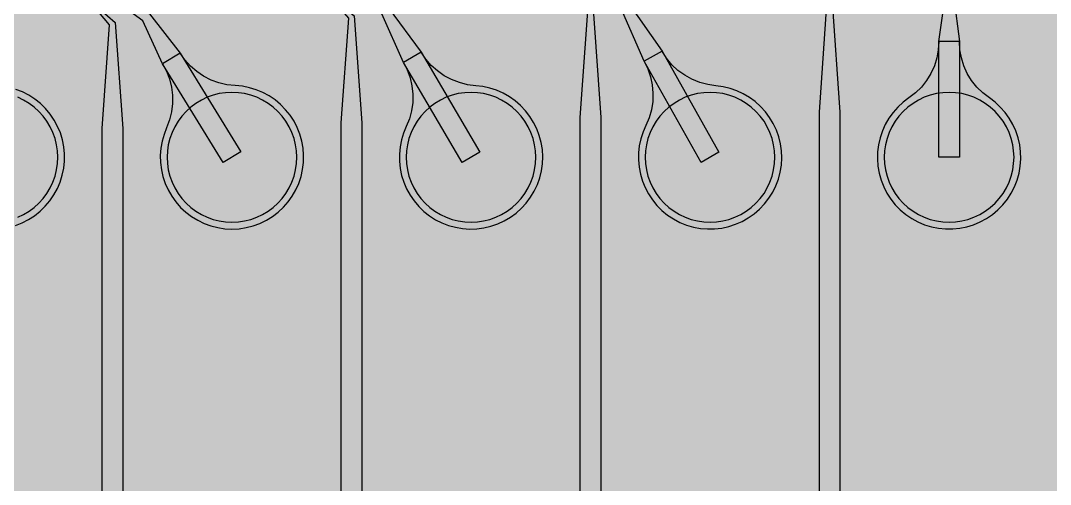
# Model space of a CAD drawing. Header units: metres. Extents: x -7240 to 10960, y -29667 to 1823.
# Drawn here: x -1187 to 321, y -24631 to -23952 of the extents above; entities that cross this region are included whole.
import ezdxf

# ---------------------------------------------------------------- set-up
doc = ezdxf.new("R2010")
doc.units = ezdxf.units.M
for name, color, linetype in [('Metal1', 4, 'CONTINUOUS'), ('Polyimide', 7, 'CONTINUOUS'), ('Polyimide_Negative', 5, 'CONTINUOUS')]:
    doc.layers.add(name, color=color, linetype=linetype)

msp = doc.modelspace()

# ---------------------------------------------------------------- hatches: boundary and pattern name
at = {"layer": 'Polyimide'}
msp.add_hatch(color=7, dxfattribs=at).paths.add_polyline_path([(4088.5, -11806.9), (4098.7, -11851.2), (4115.6, -11893.5), (4138.6, -11932.7), (4167.4, -11968), (4201.1, -11998.5), (4239, -12023.6), (4280.3, -12042.7), (4349.2, -12073.7), (4413.2, -12113.8), (4471.3, -12162), (4522.3, -12217.7), (4565.4, -12279.7), (4599.7, -12346.9), (4624.7, -12418.2), (4639.9, -12492.2), (4645, -12567.5), (4639.9, -12642.8), (4624.7, -12716.8), (4599.7, -12788.1), (4565.4, -12855.3), (4522.3, -12917.3), (4471.3, -12973), (4413.2, -13021.2), (4349.2, -13061.3), (4280.3, -13092.3), (4239, -13111.4), (4201.1, -13136.5), (4167.4, -13167), (4138.6, -13202.3), (4115.6, -13241.5), (4098.7, -13283.8), (4088.5, -13328.1), (4085, -13373.5), (4085, -13567.5), (4099.4, -13861.6), (4142.6, -14152.8), (4214.2, -14438.4), (4313.4, -14715.5), (4439.2, -14981.7), (4590.6, -15234.2), (4766, -15470.7), (4963.7, -15688.8), (5181.8, -15886.5), (5418.3, -16061.9), (5670.8, -16213.3), (5936.9, -16339.1), (6214.1, -16438.3), (6499.7, -16509.9), (6790.9, -16553.1), (7085, -16567.5), (9960.4, -16567.5), (10038.8, -16571.4), (10116.4, -16582.9), (10192.6, -16601.9), (10266.5, -16628.4), (10337.5, -16662), (10404.8, -16702.3), (10467.9, -16749.1), (10526.1, -16801.8), (10578.8, -16860), (10625.6, -16923), (10665.9, -16990.4), (10699.5, -17061.4), (10725.9, -17135.3), (10745, -17211.4), (10756.5, -17289.1), (10760.4, -17367.5), (10760.4, -21957.3), (10721.6, -22012.9), (10686, -22070.6), (10653.6, -22130.1), (10624.5, -22191.4), (10598.9, -22254.2), (10576.8, -22318.2), (10558.3, -22383.5), (10543.4, -22449.6), (10532.2, -22516.5), (10524.7, -22583.8), (10521, -22651.5), (10521, -22719.3), (10524.7, -22787), (10532.2, -22854.4), (10543.4, -22921.2), (10558.3, -22987.4), (10576.8, -23052.6), (10598.9, -23116.7), (10624.5, -23179.5), (10653.6, -23240.7), (10686, -23300.3), (10721.6, -23357.9), (10760.4, -23413.5), (10760.4, -28667.5), (10756.5, -28745.9), (10745, -28823.6), (10725.9, -28899.7), (10699.5, -28973.6), (10665.9, -29044.6), (10625.6, -29112), (10578.8, -29175), (10526.1, -29233.2), (10467.9, -29285.9), (10404.8, -29332.7), (10337.5, -29373), (10266.5, -29406.6), (10192.6, -29433.1), (10116.4, -29452.1), (10038.8, -29463.6), (9960.4, -29467.5), (-6239.6, -29467.5), (-6318, -29463.6), (-6395.7, -29452.1), (-6471.9, -29433.1), (-6545.8, -29406.6), (-6616.7, -29373), (-6684.1, -29332.7), (-6747.1, -29285.9), (-6805.3, -29233.2), (-6858, -29175), (-6904.8, -29112), (-6945.2, -29044.6), (-6978.7, -28973.6), (-7005.2, -28899.7), (-7024.3, -28823.6), (-7035.8, -28745.9), (-7039.6, -28667.5), (-7039.6, -23426.3), (-6999.4, -23370.1), (-6962.3, -23311.6), (-6928.7, -23251.2), (-6898.5, -23189), (-6871.8, -23125.1), (-6848.8, -23059.9), (-6829.5, -22993.4), (-6814, -22926), (-6802.4, -22857.8), (-6794.6, -22789.1), (-6790.7, -22720), (-6790.7, -22650.8), (-6794.6, -22581.8), (-6802.4, -22513), (-6814, -22444.8), (-6829.5, -22377.4), (-6848.8, -22311), (-6871.8, -22245.7), (-6898.5, -22181.9), (-6928.7, -22119.7), (-6962.3, -22059.2), (-6999.4, -22000.8), (-7039.6, -21944.5), (-7039.6, -17367.5), (-7035.8, -17289.1), (-7024.3, -17211.4), (-7005.2, -17135.3), (-6978.7, -17061.4), (-6945.2, -16990.4), (-6904.8, -16923), (-6858, -16860), (-6805.3, -16801.8), (-6747.1, -16749.1), (-6684.1, -16702.3), (-6616.7, -16662), (-6545.8, -16628.4), (-6471.9, -16601.9), (-6395.7, -16582.9), (-6318, -16571.4), (-6239.6, -16567.5), (-3334, -16567.5), (-3039.9, -16553.1), (-2748.7, -16509.9), (-2463.1, -16438.3), (-2185.9, -16339.1), (-1919.8, -16213.3), (-1667.3, -16061.9), (-1430.8, -15886.5), (-1212.7, -15688.8), (-1015, -15470.7), (-839.6, -15234.2), (-688.2, -14981.7), (-562.4, -14715.5), (-463.2, -14438.4), (-391.6, -14152.8), (-348.4, -13861.6), (-334, -13567.5), (-334, -13373.5), (-337.5, -13328.1), (-347.7, -13283.8), (-364.6, -13241.5), (-387.6, -13202.3), (-416.4, -13167), (-450.1, -13136.5), (-488, -13111.4), (-529.3, -13092.3), (-529.3, -13092.3), (-598.2, -13061.3), (-662.2, -13021.2), (-720.3, -12973), (-771.3, -12917.3), (-814.4, -12855.3), (-848.7, -12788.1), (-873.7, -12716.8), (-888.9, -12642.8), (-894, -12567.5), (-888.9, -12492.2), (-873.7, -12418.2), (-848.7, -12346.9), (-814.4, -12279.7), (-771.3, -12217.7), (-720.3, -12162), (-662.2, -12113.8), (-598.2, -12073.7), (-529.3, -12042.7), (-488, -12023.6), (-450.1, -11998.5), (-416.4, -11968), (-387.6, -11932.7), (-364.6, -11893.5), (-347.7, -11851.2), (-337.5, -11806.9), (-334, -11761.5), (-334, -11074.3), (-337.5, -11028.9), (-347.7, -10984.6), (-364.6, -10942.4), (-387.6, -10903.1), (-416.4, -10867.8), (-450.1, -10837.3), (-488, -10812.2), (-529.3, -10793.2), (-529.3, -10793.2), (-598.2, -10762.1), (-662.2, -10722.1), (-720.3, -10673.8), (-771.3, -10618.1), (-814.4, -10556.1), (-848.7, -10488.9), (-873.7, -10417.6), (-888.9, -10343.7), (-894, -10268.3), (-888.9, -10193), (-873.7, -10119), (-848.7, -10047.8), (-814.4, -9980.5), (-771.3, -9918.5), (-720.3, -9862.9), (-662.2, -9814.6), (-598.2, -9774.6), (-529.3, -9743.5), (-488, -9724.5), (-450.1, -9699.4), (-416.4, -9668.8), (-387.6, -9633.5), (-364.6, -9594.3), (-347.7, -9552), (-337.5, -9507.7), (-334, -9462.4), (-334, -8775.1), (-337.5, -8729.8), (-347.7, -8685.5), (-364.6, -8643.2), (-387.6, -8604), (-416.4, -8568.7), (-450.1, -8538.1), (-488, -8513), (-529.3, -8494), (-529.3, -8494), (-598.2, -8462.9), (-662.2, -8422.9), (-720.3, -8374.6), (-771.3, -8319), (-814.4, -8257), (-848.7, -8189.7), (-873.7, -8118.5), (-888.9, -8044.5), (-894, -7969.2), (-888.9, -7893.8), (-873.7, -7819.9), (-848.7, -7748.6), (-814.4, -7681.4), (-771.3, -7619.4), (-720.3, -7563.7), (-662.2, -7515.4), (-598.2, -7475.4), (-529.3, -7444.3), (-529.3, -7444.3), (-488, -7425.3), (-450.1, -7400.2), (-416.4, -7369.7), (-387.6, -7334.4), (-364.6, -7295.1), (-347.7, -7252.9), (-337.5, -7208.6), (-334, -7163.2), (-334, -6476), (-337.5, -6430.6), (-347.7, -6386.3), (-364.6, -6344), (-387.6, -6304.8), (-416.4, -6269.5), (-450.1, -6239), (-488, -6213.9), (-529.3, -6194.8), (-529.3, -6194.8), (-598.2, -6163.8), (-662.2, -6123.7), (-720.3, -6075.5), (-771.3, -6019.8), (-814.4, -5957.8), (-848.7, -5890.6), (-873.7, -5819.3), (-888.9, -5745.3), (-894, -5670), (-888.9, -5594.7), (-873.7, -5520.7), (-848.7, -5449.4), (-814.4, -5382.2), (-771.3, -5320.2), (-720.3, -5264.5), (-662.2, -5216.3), (-598.2, -5176.2), (-529.3, -5145.2), (-529.3, -5145.2), (-488, -5126.1), (-450.1, -5101), (-416.4, -5070.5), (-387.6, -5035.2), (-364.6, -4996), (-347.7, -4953.7), (-337.5, -4909.4), (-334, -4864), (-334, 380), (-334, 1522.5), (-289, 1522.5), (-288.8, 1515.6), (-288.1, 1508.8), (-287, 1502), (-285.4, 1495.3), (-283.4, 1488.7), (-281, 1482.3), (-278.2, 1476.1), (-274.9, 1470), (-271.3, 1464.2), (-267.3, 1458.6), (-262.9, 1453.3), (-258.2, 1448.3), (-253.2, 1443.6), (-247.9, 1439.2), (-242.3, 1435.2), (-236.5, 1431.6), (-230.4, 1428.3), (-224.2, 1425.5), (-217.8, 1423.1), (-211.2, 1421.1), (-204.5, 1419.5), (-197.7, 1418.4), (-190.9, 1417.7), (-184, 1417.5), (-177.1, 1417.7), (-170.3, 1418.4), (-163.5, 1419.5), (-156.8, 1421.1), (-150.2, 1423.1), (-143.8, 1425.5), (-137.6, 1428.3), (-131.5, 1431.6), (-125.7, 1435.2), (-120.1, 1439.2), (-114.8, 1443.6), (-109.8, 1448.3), (-105.1, 1453.3), (-100.7, 1458.6), (-96.7, 1464.2), (-93.1, 1470), (-89.8, 1476.1), (-87, 1482.3), (-84.6, 1488.7), (-82.6, 1495.3), (-81, 1502), (-79.9, 1508.8), (-79.2, 1515.6), (-79, 1522.5), (1786, 1522.5), (3835, 1522.5), (3835.2, 1529), (3835.9, 1535.6), (3836.9, 1542), (3838.4, 1548.4), (3840.3, 1554.6), (3842.6, 1560.8), (3845.3, 1566.7), (3848.4, 1572.5), (3851.9, 1578.1), (3855.7, 1583.4), (3859.8, 1588.4), (3864.3, 1593.2), (3869.1, 1597.7), (3874.1, 1601.8), (3879.4, 1605.6), (3885, 1609.1), (3890.8, 1612.2), (3896.7, 1614.9), (3902.9, 1617.2), (3909.1, 1619.1), (3915.5, 1620.6), (3921.9, 1621.6), (3928.5, 1622.3), (3935, 1622.5), (3941.5, 1622.3), (3948.1, 1621.6), (3954.5, 1620.6), (3960.9, 1619.1), (3967.1, 1617.2), (3973.3, 1614.9), (3979.2, 1612.2), (3985, 1609.1), (3990.6, 1605.6), (3995.9, 1601.8), (4000.9, 1597.7), (4005.7, 1593.2), (4010.2, 1588.4), (4014.3, 1583.4), (4018.1, 1578.1), (4021.6, 1572.5), (4024.7, 1566.7), (4027.4, 1560.8), (4029.7, 1554.6), (4031.6, 1548.4), (4033.1, 1542), (4034.1, 1535.6), (4034.8, 1529), (4035, 1522.5), (4085, 1522.5), (4085, 380), (4085, 330), (4085, -4864), (4088.5, -4909.4), (4098.7, -4953.7), (4115.6, -4996), (4138.6, -5035.2), (4167.4, -5070.5), (4201.1, -5101), (4239, -5126.1), (4280.3, -5145.2), (4280.3, -5145.2), (4349.2, -5176.2), (4413.2, -5216.3), (4471.3, -5264.5), (4522.3, -5320.2), (4565.4, -5382.2), (4599.7, -5449.4), (4624.7, -5520.7), (4639.9, -5594.7), (4645, -5670), (4639.9, -5745.3), (4624.7, -5819.3), (4599.7, -5890.6), (4565.4, -5957.8), (4522.3, -6019.8), (4471.3, -6075.5), (4413.2, -6123.7), (4349.2, -6163.8), (4280.3, -6194.8), (4239, -6213.9), (4201.1, -6239), (4167.4, -6269.5), (4138.6, -6304.8), (4115.6, -6344), (4098.7, -6386.3), (4088.5, -6430.6), (4085, -6476), (4085, -11761.5), (4088.5, -11806.9)])

# ---------------------------------------------------------------- linework, layer by layer
at = {"layer": 'Metal1'}
for points in [[(1378.9, -18191.7), (1378.9, -25217.9), (1348.3, -25248.5), (-5877.5, -25248.5), (-5908.1, -25217.9), (-5908.1, -23921.6), (-5877.5, -23891), (143.3, -23891), (179.6, -23919.2), (187.9, -23982.8), (187.9, -24152.5), (157.9, -24152.5), (157.9, -23982.8), (166.1, -23924.8), (142.5, -23893), (-5876.7, -23893), (-5906.1, -23922.4), (-5906.1, -25217.1), (-5876.7, -25246.5), (1347.5, -25246.5), (1376.9, -25217.1), (1376.9, -18191.7)], [(1373.9, -18191.7), (1373.9, -25212.9), (1343.3, -25243.5), (-5872.5, -25243.5), (-5903.1, -25212.9), (-5903.1, -23926.6), (-5872.5, -23896), (-31.7, -23896), (1.8, -23925.4), (12.9, -24086.2), (12.9, -24892.5), (-17.1, -24892.5), (-17.1, -24086.2), (-6.1, -23928.6), (-32.5, -23898), (-5871.7, -23898), (-5901.1, -23927.4), (-5901.1, -25212.1), (-5871.7, -25241.5), (1342.5, -25241.5), (1371.9, -25212.1), (1371.9, -18191.7)], [(1368.9, -18191.7), (1368.9, -25207.9), (1338.3, -25238.5), (-5867.5, -25238.5), (-5898.1, -25207.9), (-5898.1, -23931.6), (-5867.5, -23901), (-348.1, -23901), (-299, -23923.6), (-247.4, -23997.3), (-164.1, -24145.1), (-190.2, -24159.9), (-273.5, -24012), (-308.2, -23932.6), (-348.6, -23903), (-5866.7, -23903), (-5896.1, -23932.4), (-5896.1, -25207.1), (-5866.7, -25236.5), (1337.5, -25236.5), (1366.9, -25207.1), (1366.9, -18191.7)], [(1363.9, -18191.7), (1363.9, -25202.9), (1333.3, -25233.5), (-5862.5, -25233.5), (-5893.1, -25202.9), (-5893.1, -23936.6), (-5862.5, -23906), (-381.7, -23906), (-348.1, -23935.4), (-337.1, -24094.2), (-337.1, -24892.5), (-367.1, -24892.5), (-367.1, -24094.2), (-356.1, -23938.6), (-382.5, -23908), (-5861.7, -23908), (-5891.1, -23937.4), (-5891.1, -25202.1), (-5861.7, -25231.5), (1332.5, -25231.5), (1361.9, -25202.1), (1361.9, -18191.7)], [(1358.9, -18191.7), (1358.9, -25197.9), (1328.3, -25228.5), (-5857.5, -25228.5), (-5888.1, -25197.9), (-5888.1, -23941.6), (-5857.5, -23911), (-698.1, -23911), (-648.4, -23933), (-600.1, -23998.6), (-514.2, -24144.9), (-540.1, -24160.1), (-626, -24013.8), (-657.9, -23942.7), (-698.6, -23913), (-5856.7, -23913), (-5886.1, -23942.4), (-5886.1, -25197.1), (-5856.7, -25226.5), (1327.5, -25226.5), (1356.9, -25197.1), (1356.9, -18191.7)], [(1353.9, -18191.7), (1353.9, -25192.9), (1323.3, -25223.5), (-5852.5, -25223.5), (-5883.1, -25192.9), (-5883.1, -23946.6), (-5852.5, -23916), (-731.7, -23916), (-698.1, -23945.3), (-687.1, -24102.2), (-687.1, -24892.5), (-717.1, -24892.5), (-717.1, -24102.2), (-706.1, -23948.7), (-732.5, -23918), (-5851.7, -23918), (-5881.1, -23947.4), (-5881.1, -25192.1), (-5851.7, -25221.5), (1322.5, -25221.5), (1351.9, -25192.1), (1351.9, -18191.7)], [(1348.9, -18191.7), (1348.9, -25187.9), (1318.3, -25218.5), (-5847.5, -25218.5), (-5878.1, -25187.9), (-5878.1, -23951.6), (-5847.5, -23921), (-1048.1, -23921), (-997.7, -23942.4), (-953, -24000), (-864.3, -24144.7), (-889.9, -24160.3), (-978.6, -24015.6), (-1007.7, -23952.8), (-1048.6, -23923), (-5846.7, -23923), (-5876.1, -23952.4), (-5876.1, -25187.1), (-5846.7, -25216.5), (1317.5, -25216.5), (1346.9, -25187.1), (1346.9, -18191.7)], [(1343.9, -18191.7), (1343.9, -25182.9), (1313.3, -25213.5), (-5842.5, -25213.5), (-5873.1, -25182.9), (-5873.1, -23956.6), (-5842.5, -23926), (-1081.7, -23926), (-1048.1, -23955.3), (-1037.1, -24110.2), (-1037.1, -24892.5), (-1067.1, -24892.5), (-1067.1, -24110.2), (-1056.2, -23958.7), (-1082.5, -23928), (-5841.7, -23928), (-5871.1, -23957.4), (-5871.1, -25182.1), (-5841.7, -25211.5), (1312.5, -25211.5), (1341.9, -25182.1), (1341.9, -18191.7)], [(-1194.1, -24252.2), (-1184.3, -24248.4), (-1175, -24243.6), (-1166.2, -24238), (-1157.9, -24231.5), (-1150.4, -24224.2), (-1143.6, -24216.2), (-1137.7, -24207.6), (-1132.7, -24198.4), (-1128.6, -24188.7), (-1125.5, -24178.7), (-1123.3, -24168.5), (-1122.3, -24158), (-1122.2, -24147.5), (-1123.3, -24137.1), (-1125.3, -24126.8), (-1128.4, -24116.8), (-1132.4, -24107.2), (-1137.4, -24097.9), (-1143.3, -24089.3), (-1150, -24081.2), (-1157.5, -24073.9), (-1165.7, -24067.3), (-1174.5, -24061.6), (-1183.8, -24056.9), (-1193.5, -24053)]]:
    msp.add_lwpolyline(points, dxfattribs=at)
for points in [[(157.9, -23982.8), (157.1, -23995), (154.9, -24006.9), (151.3, -24018.6), (146.2, -24029.6), (139.9, -24040), (132.3, -24049.6), (123.6, -24058.1), (114, -24065.6), (105.6, -24071.9), (97.9, -24079), (90.9, -24086.8), (84.8, -24095.3), (79.5, -24104.4), (75.2, -24113.9), (71.9, -24123.9), (69.5, -24134.1), (68.2, -24144.5), (67.9, -24154.9), (68.7, -24165.4), (70.5, -24175.7), (73.3, -24185.8), (77.1, -24195.6), (81.9, -24204.9), (87.6, -24213.7), (94.1, -24221.9), (101.4, -24229.4), (109.4, -24236.2), (118.1, -24242.1), (127.3, -24247.1), (136.9, -24251.2), (146.9, -24254.2), (157.2, -24256.3), (167.6, -24257.4), (178.1, -24257.4), (188.5, -24256.3), (198.8, -24254.2), (208.8, -24251.2), (218.5, -24247.1), (227.7, -24242.1), (236.3, -24236.2), (244.4, -24229.4), (251.7, -24221.9), (258.2, -24213.7), (263.9, -24204.9), (268.6, -24195.6), (272.5, -24185.8), (275.3, -24175.7), (277.1, -24165.4), (277.8, -24154.9), (277.6, -24144.5), (276.2, -24134.1), (273.9, -24123.9), (270.5, -24113.9), (266.2, -24104.4), (260.9, -24095.3), (254.8, -24086.8), (247.8, -24079), (240.1, -24071.9), (231.8, -24065.6), (222.1, -24058.1), (213.5, -24049.6), (205.9, -24040), (199.5, -24029.6), (194.5, -24018.6), (190.8, -24006.9), (188.6, -23995), (187.9, -23982.8), (157.9, -23982.8)], [(-978.6, -24015.6), (-972.8, -24026.4), (-968.5, -24037.8), (-965.5, -24049.6), (-964, -24061.7), (-964, -24073.8), (-965.5, -24085.9), (-968.4, -24097.8), (-972.8, -24109.2), (-976.6, -24118.9), (-979.5, -24129), (-981.3, -24139.3), (-982.1, -24149.7), (-981.8, -24160.2), (-980.5, -24170.6), (-978.2, -24180.8), (-974.9, -24190.8), (-970.6, -24200.3), (-965.4, -24209.4), (-959.2, -24217.9), (-952.3, -24225.8), (-944.6, -24232.9), (-936.3, -24239.2), (-927.3, -24244.7), (-917.9, -24249.3), (-908.1, -24252.8), (-897.9, -24255.4), (-887.5, -24257), (-877.1, -24257.5), (-866.6, -24257), (-856.2, -24255.4), (-846.1, -24252.8), (-836.2, -24249.2), (-826.8, -24244.7), (-817.9, -24239.2), (-809.5, -24232.8), (-801.9, -24225.7), (-794.9, -24217.8), (-788.8, -24209.3), (-783.6, -24200.2), (-779.3, -24190.7), (-776, -24180.7), (-773.7, -24170.5), (-772.4, -24160.1), (-772.2, -24149.6), (-773, -24139.2), (-774.8, -24128.9), (-777.7, -24118.8), (-781.5, -24109.1), (-786.3, -24099.7), (-792.1, -24091), (-798.6, -24082.8), (-806, -24075.3), (-814, -24068.6), (-822.7, -24062.7), (-831.9, -24057.7), (-841.6, -24053.7), (-851.6, -24050.7), (-861.9, -24048.6), (-872.3, -24047.6), (-884.4, -24046.3), (-896.3, -24043.5), (-907.7, -24039.4), (-918.6, -24033.8), (-928.7, -24027), (-937.9, -24019), (-946, -24009.9), (-953, -24000), (-978.6, -24015.6)], [(-626, -24013.8), (-620.5, -24024.6), (-616.3, -24036.1), (-613.6, -24047.9), (-612.3, -24060.1), (-612.5, -24072.2), (-614.2, -24084.3), (-617.4, -24096.1), (-621.9, -24107.4), (-626, -24117), (-629, -24127.1), (-631, -24137.4), (-632, -24147.8), (-632, -24158.3), (-630.9, -24168.7), (-628.7, -24178.9), (-625.6, -24188.9), (-621.5, -24198.6), (-616.4, -24207.8), (-610.5, -24216.4), (-603.7, -24224.4), (-596.1, -24231.6), (-587.9, -24238.1), (-579.1, -24243.8), (-569.7, -24248.5), (-559.9, -24252.2), (-549.8, -24255), (-539.5, -24256.8), (-529, -24257.5), (-518.6, -24257.2), (-508.2, -24255.8), (-498, -24253.4), (-488.1, -24250), (-478.5, -24245.6), (-469.5, -24240.3), (-461, -24234.1), (-453.2, -24227.1), (-446.2, -24219.4), (-439.9, -24211), (-434.5, -24202), (-430, -24192.5), (-426.5, -24182.6), (-424, -24172.5), (-422.6, -24162.1), (-422.1, -24151.6), (-422.7, -24141.1), (-424.4, -24130.8), (-427.1, -24120.7), (-430.7, -24110.9), (-435.4, -24101.5), (-440.9, -24092.6), (-447.3, -24084.3), (-454.5, -24076.6), (-462.4, -24069.8), (-471, -24063.8), (-480.1, -24058.6), (-489.7, -24054.4), (-499.7, -24051.1), (-509.9, -24048.9), (-520.3, -24047.7), (-532.4, -24046.2), (-544.2, -24043.2), (-555.6, -24038.8), (-566.3, -24033.1), (-576.3, -24026.1), (-585.3, -24017.9), (-593.3, -24008.7), (-600.1, -23998.6), (-626, -24013.8)], [(-273.5, -24012), (-268.2, -24023), (-264.3, -24034.5), (-261.7, -24046.4), (-260.7, -24058.6), (-261.1, -24070.7), (-263, -24082.8), (-266.4, -24094.5), (-271.1, -24105.7), (-275.3, -24115.3), (-278.5, -24125.3), (-280.7, -24135.5), (-281.9, -24145.9), (-282.1, -24156.4), (-281.1, -24166.9), (-279.2, -24177.2), (-276.2, -24187.2), (-272.3, -24196.9), (-267.4, -24206.2), (-261.6, -24214.9), (-254.9, -24223), (-247.5, -24230.4), (-239.4, -24237), (-230.7, -24242.8), (-221.4, -24247.7), (-211.7, -24251.7), (-201.6, -24254.6), (-191.3, -24256.5), (-180.9, -24257.4), (-170.4, -24257.3), (-160, -24256.1), (-149.8, -24253.9), (-139.8, -24250.6), (-130.2, -24246.4), (-121.1, -24241.3), (-112.5, -24235.2), (-104.6, -24228.4), (-97.4, -24220.8), (-91, -24212.5), (-85.4, -24203.6), (-80.8, -24194.2), (-77.1, -24184.4), (-74.4, -24174.3), (-72.7, -24163.9), (-72.1, -24153.5), (-72.6, -24143), (-74, -24132.6), (-76.5, -24122.4), (-80, -24112.6), (-84.5, -24103.1), (-89.9, -24094.1), (-96.1, -24085.7), (-103.2, -24077.9), (-111, -24070.9), (-119.5, -24064.8), (-128.5, -24059.4), (-138, -24055.1), (-147.9, -24051.6), (-158.1, -24049.2), (-168.5, -24047.9), (-180.6, -24046.1), (-192.3, -24042.9), (-203.6, -24038.3), (-214.2, -24032.4), (-224.1, -24025.2), (-233, -24016.9), (-240.8, -24007.5), (-247.4, -23997.3), (-273.5, -24012)]]:
    msp.add_lwpolyline(points, close=True, dxfattribs=at)
at = {"layer": 'Polyimide_Negative'}
for points in [[(-782.1, -24152.5), (-782.6, -24143.2), (-784, -24134), (-786.2, -24124.9), (-789.4, -24116.1), (-793.3, -24107.7), (-798.1, -24099.7), (-803.7, -24092.2), (-809.9, -24085.3), (-816.9, -24079.1), (-824.3, -24073.5), (-832.3, -24068.7), (-840.8, -24064.7), (-849.5, -24061.6), (-858.6, -24059.3), (-867.8, -24058), (-877.1, -24057.5), (-886.4, -24058), (-895.7, -24059.3), (-904.7, -24061.6), (-913.5, -24064.7), (-921.9, -24068.7), (-929.9, -24073.5), (-937.4, -24079.1), (-944.3, -24085.3), (-950.6, -24092.2), (-956.1, -24099.7), (-960.9, -24107.7), (-964.9, -24116.1), (-968, -24124.9), (-970.3, -24134), (-971.7, -24143.2), (-972.1, -24152.5), (-971.7, -24161.8), (-970.3, -24171), (-968, -24180.1), (-964.9, -24188.9), (-960.9, -24197.3), (-956.1, -24205.3), (-950.6, -24212.8), (-944.3, -24219.7), (-937.4, -24225.9), (-929.9, -24231.5), (-921.9, -24236.3), (-913.5, -24240.3), (-904.7, -24243.4), (-895.7, -24245.7), (-886.4, -24247), (-877.1, -24247.5), (-867.8, -24247), (-858.6, -24245.7), (-849.5, -24243.4), (-840.8, -24240.3), (-832.3, -24236.3), (-824.3, -24231.5), (-816.9, -24225.9), (-809.9, -24219.7), (-803.7, -24212.8), (-798.1, -24205.3), (-793.3, -24197.3), (-789.4, -24188.9), (-786.2, -24180.1), (-784, -24171), (-782.6, -24161.8), (-782.1, -24152.5)], [(-432.1, -24152.5), (-432.6, -24143.2), (-434, -24134), (-436.2, -24124.9), (-439.4, -24116.1), (-443.3, -24107.7), (-448.1, -24099.7), (-453.7, -24092.2), (-459.9, -24085.3), (-466.9, -24079.1), (-474.3, -24073.5), (-482.3, -24068.7), (-490.8, -24064.7), (-499.5, -24061.6), (-508.6, -24059.3), (-517.8, -24058), (-527.1, -24057.5), (-536.4, -24058), (-545.7, -24059.3), (-554.7, -24061.6), (-563.5, -24064.7), (-571.9, -24068.7), (-579.9, -24073.5), (-587.4, -24079.1), (-594.3, -24085.3), (-600.6, -24092.2), (-606.1, -24099.7), (-610.9, -24107.7), (-614.9, -24116.1), (-618, -24124.9), (-620.3, -24134), (-621.7, -24143.2), (-622.1, -24152.5), (-621.7, -24161.8), (-620.3, -24171), (-618, -24180.1), (-614.9, -24188.9), (-610.9, -24197.3), (-606.1, -24205.3), (-600.6, -24212.8), (-594.3, -24219.7), (-587.4, -24225.9), (-579.9, -24231.5), (-571.9, -24236.3), (-563.5, -24240.3), (-554.7, -24243.4), (-545.7, -24245.7), (-536.4, -24247), (-527.1, -24247.5), (-517.8, -24247), (-508.6, -24245.7), (-499.5, -24243.4), (-490.8, -24240.3), (-482.3, -24236.3), (-474.3, -24231.5), (-466.9, -24225.9), (-459.9, -24219.7), (-453.7, -24212.8), (-448.1, -24205.3), (-443.3, -24197.3), (-439.4, -24188.9), (-436.2, -24180.1), (-434, -24171), (-432.6, -24161.8), (-432.1, -24152.5)], [(-82.1, -24152.5), (-82.6, -24143.2), (-84, -24134), (-86.2, -24124.9), (-89.4, -24116.1), (-93.3, -24107.7), (-98.1, -24099.7), (-103.7, -24092.2), (-109.9, -24085.3), (-116.9, -24079.1), (-124.3, -24073.5), (-132.3, -24068.7), (-140.8, -24064.7), (-149.5, -24061.6), (-158.6, -24059.3), (-167.8, -24058), (-177.1, -24057.5), (-186.4, -24058), (-195.7, -24059.3), (-204.7, -24061.6), (-213.5, -24064.7), (-221.9, -24068.7), (-229.9, -24073.5), (-237.4, -24079.1), (-244.3, -24085.3), (-250.6, -24092.2), (-256.1, -24099.7), (-260.9, -24107.7), (-264.9, -24116.1), (-268, -24124.9), (-270.3, -24134), (-271.7, -24143.2), (-272.1, -24152.5), (-271.7, -24161.8), (-270.3, -24171), (-268, -24180.1), (-264.9, -24188.9), (-260.9, -24197.3), (-256.1, -24205.3), (-250.6, -24212.8), (-244.3, -24219.7), (-237.4, -24225.9), (-229.9, -24231.5), (-221.9, -24236.3), (-213.5, -24240.3), (-204.7, -24243.4), (-195.7, -24245.7), (-186.4, -24247), (-177.1, -24247.5), (-167.8, -24247), (-158.6, -24245.7), (-149.5, -24243.4), (-140.8, -24240.3), (-132.3, -24236.3), (-124.3, -24231.5), (-116.9, -24225.9), (-109.9, -24219.7), (-103.7, -24212.8), (-98.1, -24205.3), (-93.3, -24197.3), (-89.4, -24188.9), (-86.2, -24180.1), (-84, -24171), (-82.6, -24161.8), (-82.1, -24152.5)], [(267.9, -24152.5), (267.4, -24143.2), (266, -24134), (263.8, -24124.9), (260.6, -24116.1), (256.7, -24107.7), (251.9, -24099.7), (246.3, -24092.2), (240.1, -24085.3), (233.1, -24079.1), (225.7, -24073.5), (217.7, -24068.7), (209.2, -24064.7), (200.5, -24061.6), (191.4, -24059.3), (182.2, -24058), (172.9, -24057.5), (163.6, -24058), (154.3, -24059.3), (145.3, -24061.6), (136.5, -24064.7), (128.1, -24068.7), (120.1, -24073.5), (112.6, -24079.1), (105.7, -24085.3), (99.4, -24092.2), (93.9, -24099.7), (89.1, -24107.7), (85.1, -24116.1), (82, -24124.9), (79.7, -24134), (78.3, -24143.2), (77.9, -24152.5), (78.3, -24161.8), (79.7, -24171), (82, -24180.1), (85.1, -24188.9), (89.1, -24197.3), (93.9, -24205.3), (99.4, -24212.8), (105.7, -24219.7), (112.6, -24225.9), (120.1, -24231.5), (128.1, -24236.3), (136.5, -24240.3), (145.3, -24243.4), (154.3, -24245.7), (163.6, -24247), (172.9, -24247.5), (182.2, -24247), (191.4, -24245.7), (200.5, -24243.4), (209.2, -24240.3), (217.7, -24236.3), (225.7, -24231.5), (233.1, -24225.9), (240.1, -24219.7), (246.3, -24212.8), (251.9, -24205.3), (256.7, -24197.3), (260.6, -24188.9), (263.8, -24180.1), (266, -24171), (267.4, -24161.8), (267.9, -24152.5)]]:
    msp.add_lwpolyline(points, close=True, dxfattribs=at)
msp.add_lwpolyline([(-1190.8, -24240.3), (-1182.3, -24236.3), (-1174.3, -24231.5), (-1166.9, -24225.9), (-1159.9, -24219.7), (-1153.7, -24212.8), (-1148.1, -24205.3), (-1143.3, -24197.3), (-1139.4, -24188.9), (-1136.2, -24180.1), (-1134, -24171), (-1132.6, -24161.8), (-1132.1, -24152.5), (-1132.1, -24152.5), (-1132.6, -24143.2), (-1134, -24134), (-1136.2, -24124.9), (-1139.4, -24116.1), (-1143.3, -24107.7), (-1148.1, -24099.7), (-1153.7, -24092.2), (-1159.9, -24085.3), (-1166.9, -24079.1), (-1174.3, -24073.5), (-1182.3, -24068.7), (-1190.8, -24064.7)], dxfattribs=at)

doc.saveas('drawing.dxf')
